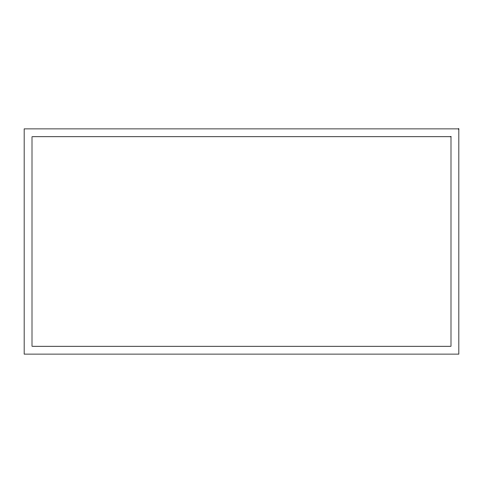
<?xml version="1.0" encoding="UTF-8"?>
<svg xmlns="http://www.w3.org/2000/svg" width="483" height="483" viewBox="0 0 483 483"><rect width="100%" height="100%" fill="white"/><g stroke="black" fill="none" stroke-linecap="round" stroke-linejoin="round"><path stroke-width="0.72" d="M458.85 128.895L24.15 128.895L24.15 354.105L458.85 354.105L458.85 128.895M450.995 136.755L32.005 136.755L32.005 346.245L450.995 346.245L450.995 136.755"/></g></svg>
